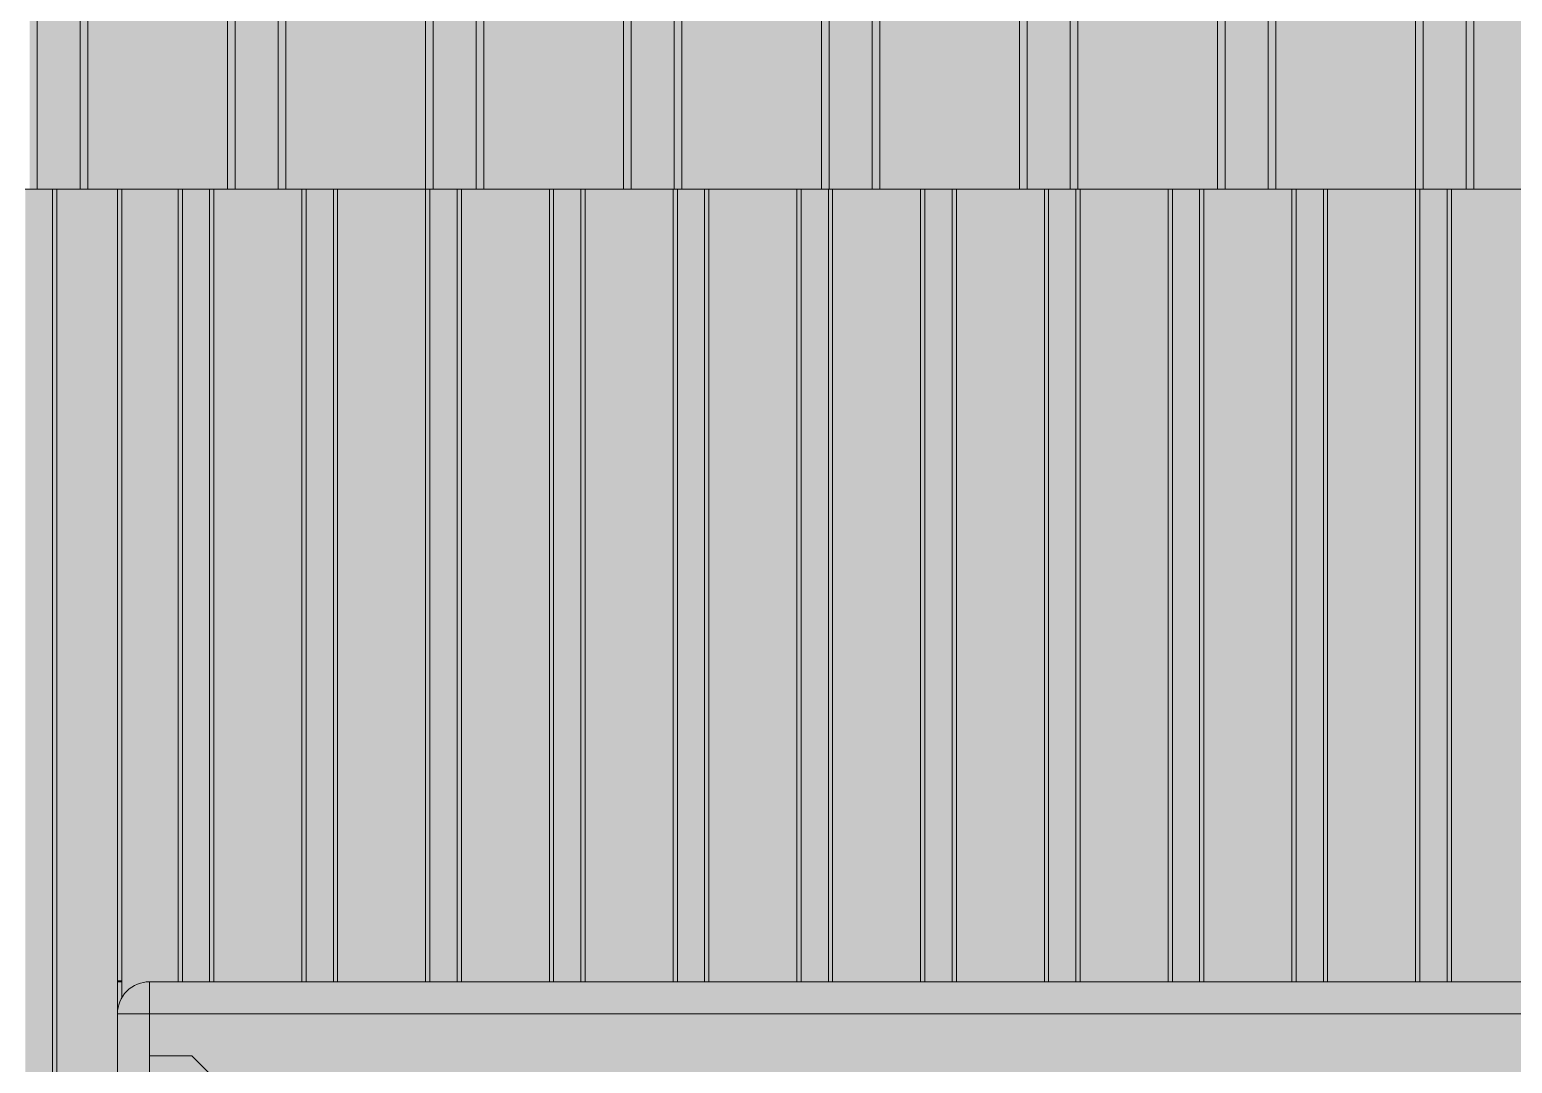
# Model space of a CAD drawing. Header units: millimetres. Extents: x 365175 to 2667127, y -330297 to -162108.
# Drawn here: x 1662782 to 1665778, y -323862 to -321775 of the extents above; entities that cross this region are included whole.
import ezdxf

# ---------------------------------------------------------------- set-up
doc = ezdxf.new("R2010")
doc.units = ezdxf.units.MM
doc.header["$MEASUREMENT"] = 0

# ---------------------------------------------------------------- blocks, each defined once
blk = doc.blocks.new('Élément de coupe_2_1', base_point=(1275690.6, -327096.8))
at = {"linetype": 'Continuous', "lineweight": 0, "true_color": 0x000000}
for points in [[(1662968.4, -322096.8), (1662959.6, -322096.8), (1662959.6, -323694.8), (1662968.4, -323694.8)], [(1662968.4, -322096.8), (1662959.6, -322096.8), (1662959.6, -322211.4), (1662968.4, -322211.4)], [(1662959.6, -322213.1), (1662959.6, -323694.8), (1662968.4, -323694.8), (1662968.4, -322213.1)]]:
    blk.add_hatch(color=18, dxfattribs=at).paths.add_polyline_path(points)
blk = doc.blocks.new('Élément de coupe_17_1', base_point=(1275690.6, -327096.8))
at = {"linetype": 'Continuous', "lineweight": 0, "true_color": 0x000000}
for points in [[(1662959.6, -323694.8), (1662959.6, -323696.8), (1662968.4, -323696.8), (1662968.4, -323694.8)], [(1662959.6, -323694.8), (1662959.6, -323696.8), (1662968.4, -323696.8), (1662968.4, -323694.8)], [(1662959.6, -323761.8), (1662959.8, -323761), (1662959.6, -323760.8), (1662960, -323755.1), (1662960.4, -323752.2), (1662959.6, -323696.8)], [(1662959.6, -323761.8), (1662959.8, -323761), (1662959.6, -323760.8), (1662960, -323755.1), (1662960.4, -323752.2), (1662959.6, -323696.8)], [(1662959.6, -323696.8), (1662960.4, -323752.2), (1662960.9, -323749.2), (1662962.3, -323743.3), (1662964.1, -323738.1), (1662964.2, -323737.9), (1662964.3, -323737.8), (1662964.4, -323737.4), (1662967.1, -323731.6), (1662969.3, -323727.8), (1662968.4, -323727.8), (1662968.4, -323696.8)], [(1662959.6, -323696.8), (1662960.4, -323752.2), (1662960.9, -323749.2), (1662962.3, -323743.3), (1662964.1, -323738.1), (1662964.2, -323737.9), (1662964.3, -323737.8), (1662964.4, -323737.4), (1662967.1, -323731.6), (1662969.3, -323727.8), (1662968.4, -323727.8), (1662968.4, -323696.8)], [(1662974.2, -323720.7), (1663024.6, -323761.8), (1662978.7, -323715.9)], [(1662983.5, -323711.5), (1662978.7, -323715.9), (1663024.6, -323761.8)], [(1662983.5, -323711.5), (1663024.6, -323761.8), (1662988.8, -323707.6)], [(1662994.4, -323704.3), (1662988.8, -323707.6), (1663024.6, -323761.8)], [(1662994.4, -323704.3), (1663024.6, -323761.8), (1663000.2, -323701.6)], [(1663006.1, -323699.5), (1663000.2, -323701.6), (1663024.6, -323761.8)], [(1663000.6, -323701.5), (1663000.7, -323701.4), (1663000.7, -323701.4)], [(1663000.9, -323701.3), (1663000.7, -323701.4), (1663000.7, -323701.4)], [(1663012, -323698.1), (1663006.1, -323699.5), (1663024.6, -323761.8)], [(1663017.9, -323697.2), (1663012, -323698.1), (1663024.6, -323697.8)], [(1663012, -323698.1), (1663024.6, -323761.8), (1663024.6, -323697.8)], [(1663017.9, -323697.2), (1663024.6, -323697.8), (1663023.6, -323696.8)], [(1663024.6, -323696.8), (1663023.7, -323697), (1663024.5, -323697.7)], [(1663024.5, -323697.7), (1663024.6, -323697.8), (1663024.6, -323696.8)], [(1666294.6, -323696.8), (1663024.6, -323761.8), (1666294.6, -323761.8)], [(1663024.6, -323761.8), (1666294.6, -323696.8), (1663024.6, -323696.8)], [(1663024.6, -323761.8), (1662962.3, -323743.3), (1662960.9, -323749.2)], [(1662962.3, -323743.3), (1663024.6, -323761.8), (1662964.4, -323737.4)], [(1662964.2, -323737.9), (1662964.1, -323738.1), (1662964.2, -323737.9)], [(1662964.2, -323737.9), (1662964.1, -323738.1), (1662964.2, -323737.9)], [(1662964.2, -323737.9), (1662964.2, -323737.9), (1662964.3, -323737.8)], [(1662964.2, -323737.9), (1662964.2, -323737.9), (1662964.3, -323737.8)], [(1663024.6, -323761.8), (1662967.1, -323731.6), (1662964.4, -323737.4)], [(1663024.6, -323761.8), (1662970.4, -323726), (1662967.1, -323731.6)], [(1663024.6, -323761.8), (1662974.2, -323720.7), (1662970.4, -323726)], [(1662960, -323755.1), (1662959.6, -323760.8), (1662960.6, -323761.8)], [(1662959.8, -323761), (1662959.6, -323761.8), (1662960.6, -323761.8)], [(1662959.8, -323761), (1662959.6, -323761.8), (1662960.6, -323761.8)], [(1663024.6, -323761.8), (1662959.6, -327096.8), (1663024.6, -327096.8)], [(1662959.6, -327096.8), (1663024.6, -323761.8), (1662959.6, -323761.8)], [(1662960, -323755.1), (1662960.6, -323761.8), (1662960.9, -323749.2)], [(1663024.6, -323761.8), (1662960.9, -323749.2), (1662960.6, -323761.8)], [(1663024.6, -323761.8), (1663024.6, -323846.8), (1663109.6, -323846.8), (1663559.6, -324296.8), (1663559.6, -324530.2), (1666095.1, -323761.8)], [(1663024.6, -323761.8), (1663024.6, -323846.8), (1663109.6, -323846.8), (1663559.6, -324296.8), (1663559.6, -324483.8), (1663712.7, -324483.8), (1666095.1, -323761.8)], [(1663559.6, -324530.2), (1663559.6, -324696.8), (1665759.6, -324696.8), (1665759.6, -324296.8), (1666209.6, -323846.8), (1666294.6, -323846.8), (1666294.6, -323761.8), (1666095.1, -323761.8)], [(1666095.1, -323761.8), (1663712.7, -324483.8), (1665757.5, -324483.8), (1665757.5, -324696.8), (1665759.6, -324696.8), (1665759.6, -324296.8), (1666209.6, -323846.8), (1666294.6, -323846.8), (1666294.6, -323761.8)], [(1663024.6, -323846.8), (1663024.6, -325688.5), (1663109.6, -323846.8)], [(1663024.6, -325688.5), (1663024.6, -327096.8), (1663559.6, -327096.8), (1663109.6, -323846.8)], [(1663024.6, -324480.1), (1663080.4, -324480.1), (1663109.6, -323846.8), (1663024.6, -323846.8)], [(1663080.4, -324480.1), (1663197.3, -324480.1), (1663109.6, -323846.8)], [(1663559.6, -324296.8), (1663109.6, -323846.8), (1663559.6, -327096.8)], [(1663109.6, -323846.8), (1663197.3, -324480.1), (1663559.6, -324480.1), (1663559.6, -324296.8)]]:
    blk.add_hatch(color=18, dxfattribs=at).paths.add_polyline_path(points)
at = {"color": 251, "linetype": 'Continuous', "lineweight": 5, "true_color": 0x5f5f5f}
for p, q in [((1662959.6, -323694.8), (1662968.4, -323694.8)), ((1662959.6, -323696.8), (1662968.4, -323696.8)), ((1662978.7, -323715.9), (1662974.2, -323720.7)), ((1662983.5, -323711.5), (1662978.7, -323715.9)), ((1662988.8, -323707.6), (1662983.5, -323711.5)), ((1662994.4, -323704.3), (1662988.8, -323707.6)), ((1663000.2, -323701.6), (1662994.4, -323704.3)), ((1663006.1, -323699.5), (1663000.2, -323701.6)), ((1663000.6, -323701.5), (1663000.7, -323701.4)), ((1663000.7, -323701.4), (1663000.9, -323701.3)), ((1663012, -323698.1), (1663006.1, -323699.5)), ((1663017.9, -323697.2), (1663012, -323698.1)), ((1663023.6, -323696.8), (1663017.9, -323697.2)), ((1663024.6, -323697.8), (1663023.6, -323696.8)), ((1663023.7, -323697), (1663024.6, -323696.8)), ((1663024.6, -323697.8), (1663024.6, -323696.8)), ((1663024.6, -323696.8), (1666294.6, -323696.8)), ((1663024.6, -323761.8), (1663024.6, -323697.8)), ((1662962.3, -323743.3), (1662960.9, -323749.2)), ((1662964.4, -323737.4), (1662962.3, -323743.3)), ((1662964.1, -323738.1), (1662964.2, -323737.9)), ((1662964.2, -323737.9), (1662964.3, -323737.8)), ((1662967.1, -323731.6), (1662964.4, -323737.4)), ((1662970.4, -323726), (1662967.1, -323731.6)), ((1662974.2, -323720.7), (1662970.4, -323726)), ((1662960, -323755.1), (1662959.6, -323760.8)), ((1662959.6, -323760.8), (1662960.6, -323761.8)), ((1662959.6, -323761.8), (1662959.8, -323761)), ((1662959.6, -327096.8), (1662959.6, -323761.8)), ((1662959.6, -323761.8), (1662960.6, -323761.8)), ((1662960.9, -323749.2), (1662960, -323755.1)), ((1662960.6, -323761.8), (1663024.6, -323761.8)), ((1663024.6, -327096.8), (1663024.6, -323761.8)), ((1666294.6, -323761.8), (1663024.6, -323761.8)), ((1663109.6, -323846.8), (1663024.6, -323846.8)), ((1663559.6, -324296.8), (1663109.6, -323846.8))]:
    blk.add_line(p, q, dxfattribs=at)
blk = doc.blocks.new('Élément de coupe_48_1', base_point=(1275690.6, -327096.8))
at = {"linetype": 'Continuous', "lineweight": 0, "true_color": 0x000000}
for points in [[(1662968.4, -322096.8), (1662968.4, -323727.8), (1662969.3, -323727.8), (1662970.4, -323726), (1662974.2, -323720.7), (1662978.7, -323715.9), (1662983.5, -323711.5), (1662988.8, -323707.6), (1662994.4, -323704.3), (1663000.2, -323701.6), (1663000.6, -323701.5), (1663000.7, -323701.4), (1663000.9, -323701.3), (1663006.1, -323699.5), (1663012, -323698.1), (1663017.9, -323697.2), (1663023.6, -323696.8), (1663023.7, -323697), (1663024.6, -323696.8), (1663082.2, -323696.8), (1663082.2, -322096.8)], [(1663082.2, -322096.8), (1662968.4, -322306.1), (1662968.4, -323727.8), (1662969.3, -323727.8), (1662970.4, -323726), (1662974.2, -323720.7), (1662978.7, -323715.9), (1662983.5, -323711.5), (1662988.8, -323707.6), (1662994.4, -323704.3), (1663000.2, -323701.6), (1663000.6, -323701.5), (1663000.7, -323701.4), (1663000.9, -323701.3), (1663006.1, -323699.5), (1663012, -323698.1), (1663017.9, -323697.2), (1663023.6, -323696.8), (1663023.7, -323697), (1663024.6, -323696.8), (1663082.2, -323696.8)], [(1663082.2, -322096.8), (1663082.2, -323696.8), (1663090.9, -323696.8), (1663090.9, -322096.8)], [(1663082.2, -322096.8), (1663082.2, -323696.8), (1663090.9, -323696.8), (1663090.9, -322096.8)], [(1663090.9, -322096.8), (1663090.9, -323696.8), (1663145.9, -323696.8), (1663145.9, -322096.8)], [(1663145.9, -322096.8), (1663145.9, -323696.8), (1663154.5, -323696.8), (1663154.5, -322096.8)], [(1663154.5, -322096.8), (1663154.5, -323696.8), (1663332.2, -323696.8), (1663332.2, -322096.8)], [(1663332.2, -322096.8), (1663172.8, -322389.8), (1663172.8, -323696.8), (1663332.2, -323696.8)], [(1663186.2, -322117), (1663272.7, -322117), (1663293.4, -322096.8), (1663186.2, -322096.8)], [(1663332.2, -322096.8), (1663332.2, -323696.8), (1663340.9, -323696.8), (1663340.9, -322096.8)], [(1663332.2, -322096.8), (1663332.2, -323696.8), (1663340.9, -323696.8), (1663340.9, -322096.8)], [(1663340.9, -322096.8), (1663340.9, -323696.8), (1663395.9, -323696.8), (1663395.9, -322096.8)], [(1663395.9, -322096.8), (1663395.9, -323696.8), (1663404.5, -323696.8), (1663404.5, -322096.8)], [(1663404.5, -322096.8), (1663404.5, -323696.8), (1663582.2, -323696.8), (1663582.2, -322096.8)], [(1663422.8, -322389.8), (1663422.8, -323696.8), (1663582.2, -323696.8), (1663582.2, -322096.8)], [(1663582.2, -322096.8), (1663582.2, -323696.8), (1663590.9, -323696.8), (1663590.9, -322096.8)], [(1663582.2, -322096.8), (1663582.2, -323696.8), (1663590.9, -323696.8), (1663590.9, -322096.8)], [(1663590.9, -322096.8), (1663590.9, -323696.8), (1663645.9, -323696.8), (1663645.9, -322096.8)], [(1663645.9, -322096.8), (1663645.9, -323696.8), (1663654.5, -323696.8), (1663654.5, -322096.8)], [(1663653.9, -322096.8), (1663654.5, -322117), (1663654.5, -322096.8)], [(1663654.5, -322096.8), (1663654.5, -323696.8), (1663832.2, -323696.8), (1663832.2, -322096.8)], [(1663654.5, -322117), (1663672.7, -322117), (1663693.4, -322096.8), (1663654.5, -322096.8)], [(1663672.8, -323696.8), (1663832.2, -323696.8), (1663832.2, -322096.8), (1663672.8, -322389.8)], [(1663832.2, -322096.8), (1663832.2, -323696.8), (1663840.9, -323696.8), (1663840.9, -322096.8)], [(1663832.2, -322096.8), (1663832.2, -323696.8), (1663840.9, -323696.8), (1663840.9, -322096.8)], [(1663840.9, -322096.8), (1663840.9, -323696.8), (1663895.9, -323696.8), (1663895.9, -322096.8)], [(1663895.9, -322096.8), (1663895.9, -323696.8), (1663904.5, -323696.8), (1663904.5, -322096.8)], [(1663904.5, -322096.8), (1663904.5, -323696.8), (1664082.2, -323696.8), (1664082.2, -322096.8)], [(1663922.8, -322389.8), (1663922.8, -323696.8), (1664082.2, -323696.8), (1664082.2, -322096.8), (1663986.2, -322096.8), (1663986.2, -322117), (1664071.2, -322117)], [(1664082.2, -322096.8), (1664082.2, -323696.8), (1664090.9, -323696.8), (1664090.9, -322096.8)], [(1664082.2, -322096.8), (1664082.2, -323696.8), (1664090.9, -323696.8), (1664090.9, -322096.8)], [(1664090.9, -322096.8), (1664090.9, -323696.8), (1664145.9, -323696.8), (1664145.9, -322096.8)], [(1664145.9, -322096.8), (1664145.9, -323696.8), (1664154.5, -323696.8), (1664154.5, -322096.8)], [(1664154.5, -322096.8), (1664154.5, -323696.8), (1664332.2, -323696.8), (1664332.2, -322096.8)], [(1664172.8, -322389.8), (1664172.8, -323696.8), (1664332.2, -323696.8), (1664332.2, -322096.8)], [(1664332.2, -322096.8), (1664332.2, -323696.8), (1664340.9, -323696.8), (1664340.9, -322096.8)], [(1664332.2, -322096.8), (1664332.2, -323696.8), (1664340.9, -323696.8), (1664340.9, -322096.8)], [(1664340.9, -322096.8), (1664340.9, -323696.8), (1664395.9, -323696.8), (1664395.9, -322096.8)], [(1664395.9, -322096.8), (1664395.9, -323696.8), (1664404.5, -323696.8), (1664404.5, -322096.8)], [(1664404.5, -322096.8), (1664403.9, -322096.8), (1664404.5, -322117)], [(1664404.5, -322096.8), (1664404.5, -323696.8), (1664582.2, -323696.8), (1664582.2, -322096.8)], [(1664404.5, -322096.8), (1664404.5, -322117), (1664472.7, -322117), (1664493.4, -322096.8)], [(1664422.8, -323696.8), (1664582.2, -323696.8), (1664582.2, -322096.8), (1664422.8, -322389.8)], [(1664582.2, -322096.8), (1664582.2, -323696.8), (1664590.9, -323696.8), (1664590.9, -322096.8)], [(1664582.2, -322096.8), (1664582.2, -323696.8), (1664590.9, -323696.8), (1664590.9, -322096.8)], [(1664590.9, -322096.8), (1664590.9, -323696.8), (1664645.9, -323696.8), (1664645.9, -322096.8)], [(1664645.9, -322096.8), (1664645.9, -323696.8), (1664654.5, -323696.8), (1664654.5, -322096.8)], [(1664654.5, -323696.8), (1664832.2, -323696.8), (1664832.2, -322096.8), (1664654.5, -322096.8)], [(1664672.8, -322389.8), (1664672.8, -323696.8), (1664832.2, -323696.8), (1664832.2, -322096.8), (1664786.2, -322096.8), (1664786.2, -322117), (1664821.2, -322117)], [(1664832.2, -322096.8), (1664832.2, -323696.8), (1664840.9, -323696.8), (1664840.9, -322096.8)], [(1664832.2, -322096.8), (1664832.2, -323696.8), (1664840.9, -323696.8), (1664840.9, -322096.8)], [(1664840.9, -322096.8), (1664840.9, -323696.8), (1664895.9, -323696.8), (1664895.9, -322096.8)], [(1664904.5, -322096.8), (1664895.9, -322096.8), (1664895.9, -323696.8), (1664904.5, -323696.8)], [(1665082.2, -322096.8), (1664904.5, -322096.8), (1664904.5, -323696.8), (1665082.2, -323696.8)], [(1664922.8, -322389.8), (1664922.8, -323696.8), (1665082.2, -323696.8), (1665082.2, -322096.8)], [(1665090.9, -322096.8), (1665082.2, -322096.8), (1665082.2, -323696.8), (1665090.9, -323696.8)], [(1665090.9, -322096.8), (1665082.2, -322096.8), (1665082.2, -323696.8), (1665090.9, -323696.8)], [(1665145.9, -322096.8), (1665090.9, -322096.8), (1665090.9, -323696.8), (1665145.9, -323696.8)], [(1665154.5, -322096.8), (1665145.9, -322096.8), (1665145.9, -323696.8), (1665154.5, -323696.8)], [(1665332.2, -322096.8), (1665154.5, -322096.8), (1665154.5, -323696.8), (1665332.2, -323696.8)], [(1665172.8, -322389.8), (1665172.8, -323696.8), (1665332.2, -323696.8), (1665332.2, -322096.8)], [(1665186.2, -322096.8), (1665186.2, -322117), (1665272.7, -322117), (1665293.4, -322096.8)], [(1665340.9, -322096.8), (1665332.2, -322096.8), (1665332.2, -323696.8), (1665340.9, -323696.8)], [(1665340.9, -322096.8), (1665332.2, -322096.8), (1665332.2, -323696.8), (1665340.9, -323696.8)], [(1665395.9, -322096.8), (1665340.9, -322096.8), (1665340.9, -323696.8), (1665395.9, -323696.8)], [(1665404.5, -322096.8), (1665395.9, -322096.8), (1665395.9, -323696.8), (1665404.5, -323696.8)], [(1665582.2, -322096.8), (1665404.5, -322096.8), (1665404.5, -323696.8), (1665582.2, -323696.8)], [(1665422.8, -322389.8), (1665422.8, -323696.8), (1665582.2, -323696.8), (1665582.2, -322096.8)], [(1665590.9, -322096.8), (1665582.2, -322096.8), (1665582.2, -323696.8), (1665590.9, -323696.8)], [(1665590.9, -322096.8), (1665582.2, -322096.8), (1665582.2, -323696.8), (1665590.9, -323696.8)], [(1665645.9, -322096.8), (1665590.9, -322096.8), (1665590.9, -323696.8), (1665645.9, -323696.8)], [(1665654.5, -322096.8), (1665645.9, -322096.8), (1665645.9, -323696.8), (1665654.5, -323696.8)], [(1665654.5, -322096.8), (1665653.9, -322096.8), (1665654.5, -322117)], [(1665832.2, -322096.8), (1665654.5, -322096.8), (1665654.5, -323696.8), (1665832.2, -323696.8)], [(1665654.5, -322117), (1665672.7, -322117), (1665693.4, -322096.8), (1665654.5, -322096.8)], [(1665672.8, -323696.8), (1665832.2, -323696.8), (1665832.2, -322096.8), (1665672.8, -322389.8)]]:
    blk.add_hatch(color=18, dxfattribs=at).paths.add_polyline_path(points)
at = {"color": 7, "linetype": 'Continuous', "lineweight": 5}
for p, q in [((1662968.4, -323727.8), (1662968.4, -322096.8)), ((1662968.4, -322096.8), (1663082.2, -322096.8)), ((1663082.2, -323696.8), (1663082.2, -322096.8)), ((1663082.2, -322096.8), (1663090.9, -322096.8)), ((1663090.9, -323696.8), (1663090.9, -322096.8)), ((1663090.9, -322096.8), (1663145.9, -322096.8)), ((1663145.9, -323696.8), (1663145.9, -322096.8)), ((1663145.9, -322096.8), (1663154.5, -322096.8)), ((1663154.5, -323696.8), (1663154.5, -322096.8)), ((1663154.5, -322096.8), (1663188.6, -322096.8)), ((1663293.4, -322096.8), (1663332.2, -322096.8)), ((1663332.2, -323696.8), (1663332.2, -322096.8)), ((1663332.2, -322096.8), (1663340.9, -322096.8)), ((1663340.9, -323696.8), (1663340.9, -322096.8)), ((1663340.9, -322096.8), (1663395.9, -322096.8)), ((1663395.9, -323696.8), (1663395.9, -322096.8)), ((1663395.9, -322096.8), (1663404.5, -322096.8)), ((1663404.5, -323696.8), (1663404.5, -322096.8)), ((1663404.5, -322096.8), (1663582.2, -322096.8)), ((1663582.2, -323696.8), (1663582.2, -322096.8)), ((1663582.2, -322096.8), (1663590.9, -322096.8)), ((1663590.9, -323696.8), (1663590.9, -322096.8)), ((1663590.9, -322096.8), (1663645.9, -322096.8)), ((1663645.9, -323696.8), (1663645.9, -322096.8)), ((1663645.9, -322096.8), (1663653.9, -322096.8)), ((1663654.5, -323696.8), (1663654.5, -322096.8)), ((1663693.4, -322096.8), (1663832.2, -322096.8)), ((1663832.2, -323696.8), (1663832.2, -322096.8)), ((1663832.2, -322096.8), (1663840.9, -322096.8)), ((1663840.9, -323696.8), (1663840.9, -322096.8)), ((1663840.9, -322096.8), (1663895.9, -322096.8)), ((1663895.9, -323696.8), (1663895.9, -322096.8)), ((1663895.9, -322096.8), (1663904.5, -322096.8)), ((1663904.5, -323696.8), (1663904.5, -322096.8)), ((1663904.5, -322096.8), (1663988.6, -322096.8)), ((1664082.2, -323696.8), (1664082.2, -322096.8)), ((1664082.8, -322096.8), (1664090.9, -322096.8)), ((1664090.9, -323696.8), (1664090.9, -322096.8)), ((1664090.9, -322096.8), (1664145.9, -322096.8)), ((1664145.9, -323696.8), (1664145.9, -322096.8)), ((1664145.9, -322096.8), (1664154.5, -322096.8)), ((1664154.5, -323696.8), (1664154.5, -322096.8)), ((1664154.5, -322096.8), (1664332.2, -322096.8)), ((1664332.2, -323696.8), (1664332.2, -322096.8)), ((1664332.2, -322096.8), (1664340.9, -322096.8)), ((1664340.9, -323696.8), (1664340.9, -322096.8)), ((1664340.9, -322096.8), (1664395.9, -322096.8)), ((1664395.9, -323696.8), (1664395.9, -322096.8)), ((1664395.9, -322096.8), (1664403.9, -322096.8)), ((1664404.5, -323696.8), (1664404.5, -322096.8)), ((1664493.4, -322096.8), (1664582.2, -322096.8)), ((1664582.2, -323696.8), (1664582.2, -322096.8)), ((1664582.2, -322096.8), (1664590.9, -322096.8)), ((1664590.9, -323696.8), (1664590.9, -322096.8)), ((1664590.9, -322096.8), (1664645.9, -322096.8)), ((1664645.9, -323696.8), (1664645.9, -322096.8)), ((1664645.9, -322096.8), (1664654.5, -322096.8)), ((1664654.5, -323696.8), (1664654.5, -322096.8)), ((1664654.5, -322096.8), (1664788.6, -322096.8)), ((1664832.2, -323696.8), (1664832.2, -322096.8)), ((1664832.8, -322096.8), (1664840.9, -322096.8)), ((1664840.9, -323696.8), (1664840.9, -322096.8)), ((1664840.9, -322096.8), (1664895.9, -322096.8)), ((1664895.9, -323696.8), (1664895.9, -322096.8)), ((1664895.9, -322096.8), (1664904.5, -322096.8)), ((1664904.5, -323696.8), (1664904.5, -322096.8)), ((1664904.5, -322096.8), (1665082.2, -322096.8)), ((1665082.2, -323696.8), (1665082.2, -322096.8)), ((1665082.2, -322096.8), (1665090.9, -322096.8)), ((1665090.9, -323696.8), (1665090.9, -322096.8)), ((1665090.9, -322096.8), (1665145.9, -322096.8)), ((1665145.9, -323696.8), (1665145.9, -322096.8)), ((1665145.9, -322096.8), (1665154.5, -322096.8)), ((1665154.5, -323696.8), (1665154.5, -322096.8)), ((1665154.5, -322096.8), (1665188.6, -322096.8)), ((1665293.4, -322096.8), (1665332.2, -322096.8)), ((1665332.2, -323696.8), (1665332.2, -322096.8)), ((1665332.2, -322096.8), (1665340.9, -322096.8)), ((1665340.9, -323696.8), (1665340.9, -322096.8)), ((1665340.9, -322096.8), (1665395.9, -322096.8)), ((1665395.9, -323696.8), (1665395.9, -322096.8)), ((1665395.9, -322096.8), (1665404.5, -322096.8)), ((1665404.5, -323696.8), (1665404.5, -322096.8)), ((1665404.5, -322096.8), (1665582.2, -322096.8)), ((1665582.2, -323696.8), (1665582.2, -322096.8)), ((1665582.2, -322096.8), (1665590.9, -322096.8)), ((1665590.9, -323696.8), (1665590.9, -322096.8)), ((1665590.9, -322096.8), (1665645.9, -322096.8)), ((1665645.9, -323696.8), (1665645.9, -322096.8)), ((1665645.9, -322096.8), (1665653.9, -322096.8)), ((1665654.5, -323696.8), (1665654.5, -322096.8)), ((1665693.4, -322096.8), (1665832.2, -322096.8)), ((1662969.3, -323727.8), (1662968.4, -323727.8))]:
    blk.add_line(p, q, dxfattribs=at)
blk = doc.blocks.new('Élément de coupe_58_1', base_point=(1275690.6, -327096.8))
at = {"linetype": 'Continuous', "lineweight": 0, "true_color": 0x000000}
for points in [[(1662928.9, -320635.8), (1662899.7, -320424.8), (1662899.7, -322096.8), (1663182.3, -322096.8), (1663182.3, -320257.8), (1663181.8, -320256.1), (1663170.5, -320230.3), (1663159.8, -320214.5), (1663149, -320204.3), (1663138.4, -320200.8), (1663122.7, -320199.7), (1663068, -320199.7), (1663068, -320635.8), (1663020.9, -320635.8), (1663020.9, -319653.8), (1663178.9, -319653.8), (1663182.3, -319654.2), (1663182.3, -318977.5), (1662899.7, -318977.5), (1662899.7, -320076), (1662982.7, -320635.8)], [(1663299.7, -320012.1), (1663299.7, -320484.4), (1663334.6, -320635.8), (1663299.7, -320635.8), (1663299.7, -322096.8), (1663582.3, -322096.8), (1663582.3, -320633.6), (1663565.3, -320645.5), (1663535.1, -320652.2), (1663510.6, -320648.1), (1663487.4, -320635.5), (1663465.6, -320614.6), (1663445.1, -320585.3), (1663426.5, -320548.8), (1663410.3, -320506.1), (1663396.4, -320457.4), (1663385, -320402.5), (1663376.1, -320343.8), (1663369.7, -320283.4), (1663365.9, -320221.3), (1663364.6, -320157.5), (1663366.5, -320064), (1663372.2, -319979), (1663381.8, -319902.5), (1663395.1, -319834.5), (1663412.3, -319774.9), (1663437.8, -319714.5), (1663466.9, -319671.3), (1663499.4, -319645.3), (1663535.3, -319636.7), (1663559.4, -319640.8), (1663582.3, -319652.9), (1663582.3, -319653), (1663582.3, -318977.5), (1663299.7, -318977.5), (1663299.7, -319824.3), (1663304.2, -319869.2), (1663305.8, -319921.6), (1663303.1, -319987.6)], [(1663699.7, -320291.5), (1663699.7, -322096.8), (1663982.3, -322096.8), (1663982.3, -320620.1), (1663972.8, -320631.2), (1663948.1, -320647), (1663921.4, -320652.2), (1663893.9, -320648.2), (1663869.1, -320636.1), (1663847.1, -320615.9), (1663827.7, -320587.6), (1663805.5, -320538.1), (1663787.2, -320475.7), (1663772.7, -320400.4), (1663764.5, -320337.9), (1663758.6, -320273.3), (1663755.1, -320206.3), (1663753.9, -320137.1), (1663755.2, -320062.9), (1663759.2, -319993.5), (1663765.8, -319929), (1663775.2, -319869.5), (1663791.3, -319799.4), (1663811.5, -319741.6), (1663835.7, -319696), (1663862.8, -319663), (1663891.6, -319643.3), (1663922.2, -319636.7), (1663947.8, -319641.4), (1663971.4, -319655.5), (1663982.3, -319667.4), (1663982.3, -318977.5), (1663699.7, -318977.5), (1663699.7, -319999.9), (1663700.4, -320006.6), (1663704.3, -320074.4), (1663705.6, -320146.1), (1663704.2, -320218.8), (1663700.1, -320287.6)], [(1664006.9, -319887.8), (1663997.7, -319848.2), (1663997.7, -320439.1), (1664001, -320429.4), (1664013.4, -320367.1), (1664021.9, -320291.2), (1664068.9, -320324.1), (1664060, -320399.3), (1664048.2, -320465.1), (1664033.4, -320521.4), (1664015.6, -320568.2), (1663997.7, -320600.4), (1663997.7, -322096.8), (1664084.2, -322096.8), (1664084.2, -318977.5), (1663997.7, -318977.5), (1663997.7, -319687.2), (1664012.1, -319711.7), (1664029, -319753), (1664043.1, -319802), (1664054.4, -319858.5), (1664063, -319922.7), (1664016.4, -319952.8)], [(1664084.2, -318977.5), (1664084.2, -322096.8), (1664099.7, -322096.8), (1664099.7, -318977.5)], [(1664099.7, -318977.5), (1664099.7, -322096.8), (1664382.3, -322096.8), (1664382.3, -318977.5)], [(1664378.1, -319011.7), (1664378.1, -322096.8), (1664382.3, -322096.8), (1664382.3, -318977.5)], [(1664382.3, -318977.5), (1664382.3, -322096.8), (1664397.7, -322096.8), (1664397.7, -318977.5)], [(1664382.3, -318977.5), (1664382.3, -322096.8), (1664397.7, -322096.8), (1664397.7, -318977.5)], [(1664397.7, -318977.5), (1664397.7, -322096.8), (1664484.2, -322096.8), (1664484.2, -318977.5)], [(1664484.2, -318977.5), (1664484.2, -322096.8), (1664499.7, -322096.8), (1664499.7, -318977.5)], [(1664499.7, -318977.5), (1664499.7, -322096.8), (1664782.3, -322096.8), (1664782.3, -318977.5)], [(1664782.3, -318977.5), (1664778.1, -319011.7), (1664778.1, -322096.8), (1664782.3, -322096.8)], [(1664782.3, -318977.5), (1664782.3, -322096.8), (1664797.7, -322096.8), (1664797.7, -318977.5)], [(1664782.3, -318977.5), (1664782.3, -322096.8), (1664797.7, -322096.8), (1664797.7, -318977.5)], [(1664797.7, -318977.5), (1664797.7, -322096.8), (1664884.2, -322096.8), (1664884.2, -318977.5)], [(1664884.2, -318977.5), (1664884.2, -322096.8), (1664899.7, -322096.8), (1664899.7, -318977.5)], [(1664899.7, -318977.5), (1664899.7, -322096.8), (1665182.3, -322096.8), (1665182.3, -318977.5)], [(1665182.3, -318977.5), (1665178.1, -319011.7), (1665178.1, -322096.8), (1665182.3, -322096.8)], [(1665182.3, -318977.5), (1665182.3, -322096.8), (1665197.7, -322096.8), (1665197.7, -318977.5)], [(1665182.3, -318977.5), (1665182.3, -322096.8), (1665197.7, -322096.8), (1665197.7, -318977.5)], [(1665197.7, -318977.5), (1665197.7, -322096.8), (1665284.2, -322096.8), (1665284.2, -318977.5)], [(1665299.7, -318977.5), (1665284.2, -318977.5), (1665284.2, -322096.8), (1665299.7, -322096.8)], [(1665299.7, -322096.8), (1665582.3, -322096.8), (1665582.3, -318977.5), (1665299.7, -318977.5)], [(1665582.3, -318977.5), (1665578.1, -319011.7), (1665578.1, -322096.8), (1665582.3, -322096.8)], [(1665597.7, -318977.5), (1665582.3, -318977.5), (1665582.3, -322096.8), (1665597.7, -322096.8)], [(1665597.7, -318977.5), (1665582.3, -318977.5), (1665582.3, -322096.8), (1665597.7, -322096.8)], [(1665597.7, -322096.8), (1665684.2, -322096.8), (1665684.2, -318977.5), (1665597.7, -318977.5)], [(1665699.7, -318977.5), (1665684.2, -318977.5), (1665684.2, -322096.8), (1665699.7, -322096.8)], [(1665982.3, -318977.5), (1665699.7, -318977.5), (1665699.7, -322096.8), (1665982.3, -322096.8)], [(1663299.7, -320347.1), (1663302.9, -320399.8), (1663309.3, -320460.2), (1663318.3, -320519), (1663329.7, -320573.8), (1663343.5, -320622.6), (1663359.7, -320665.2), (1663378.3, -320701.7), (1663398.8, -320731), (1663420.6, -320751.9), (1663443.8, -320764.5), (1663468.3, -320768.7), (1663498.6, -320761.9), (1663527.4, -320741.7), (1663554.9, -320708.1), (1663578.1, -320667.5), (1663578.1, -322096.8), (1663582.3, -322096.8), (1663582.3, -320633.6), (1663565.3, -320645.5), (1663535.1, -320652.2), (1663510.6, -320648.1), (1663487.4, -320635.5), (1663465.6, -320614.6), (1663445.1, -320585.3), (1663426.5, -320548.8), (1663410.3, -320506.1), (1663396.4, -320457.4), (1663385, -320402.5), (1663376.1, -320343.8), (1663369.7, -320283.4), (1663365.9, -320221.3), (1663364.6, -320157.5), (1663366.5, -320064), (1663372.2, -319979), (1663381.8, -319902.5), (1663395.1, -319834.5), (1663412.3, -319774.9), (1663432.2, -319727.8), (1663418.5, -319748.1), (1663371.1, -319830.9), (1663345.5, -319891.4), (1663328.3, -319950.9), (1663315, -320018.9), (1663305.5, -320095.4), (1663299.7, -320180.5), (1663299.7, -320183)], [(1663699.7, -320291.5), (1663699.7, -320469.4), (1663705.9, -320516.8), (1663720.4, -320592.1), (1663738.7, -320654.5), (1663760.9, -320704), (1663780.3, -320732.3), (1663802.4, -320752.5), (1663827.1, -320764.6), (1663854.6, -320768.7), (1663881.4, -320763.4), (1663906, -320747.7), (1663928.5, -320721.4), (1663975.9, -320638.6), (1663978.1, -320634.6), (1663978.1, -322096.8), (1663982.3, -322096.8), (1663982.3, -320620.1), (1663972.8, -320631.2), (1663948.1, -320647), (1663921.4, -320652.2), (1663893.9, -320648.2), (1663869.1, -320636.1), (1663847.1, -320615.9), (1663827.7, -320587.6), (1663805.5, -320538.1), (1663787.2, -320475.7), (1663772.7, -320400.4), (1663764.5, -320337.9), (1663758.6, -320273.3), (1663755.1, -320206.3), (1663753.9, -320137.1), (1663755.2, -320062.9), (1663759.2, -319993.5), (1663765.8, -319929), (1663775.2, -319869.5), (1663791.3, -319799.4), (1663811.5, -319741.6), (1663820.5, -319724.6), (1663816.4, -319729.7), (1663768.9, -319812.4), (1663744.7, -319858), (1663724.6, -319915.9), (1663708.4, -319985.9), (1663701.6, -320029), (1663704.3, -320074.4), (1663705.6, -320146.1), (1663704.2, -320218.8), (1663700.1, -320287.6)], [(1663068, -320317), (1663071.6, -320317.3), (1663082.2, -320320.8), (1663093, -320330.9), (1663103.7, -320346.8), (1663115, -320372.5), (1663127.7, -320412.4), (1663137.4, -320448.3), (1663148.7, -320493.4), (1663161.7, -320547.8), (1663178.1, -320619), (1663178.1, -322096.8), (1663182.3, -322096.8), (1663182.3, -320257.8), (1663181.8, -320256.1), (1663170.5, -320230.3), (1663159.8, -320214.5), (1663149, -320204.3), (1663138.4, -320200.8), (1663122.7, -320199.7), (1663068, -320199.7)], [(1663182.3, -320257.8), (1663182.3, -322096.8), (1663197.7, -322096.8), (1663197.7, -320308.1), (1663194.4, -320295.9)], [(1663182.3, -320257.8), (1663182.3, -322096.8), (1663197.7, -322096.8), (1663197.7, -320308.1), (1663194.4, -320295.9)], [(1663684.2, -320409.6), (1663684.2, -322096.8), (1663699.7, -322096.8), (1663699.7, -320291.5), (1663693.2, -320352.4)], [(1663197.7, -320308.1), (1663197.7, -322096.8), (1663284.2, -322096.8), (1663284.2, -320635.8), (1663275.7, -320635.8), (1663228.5, -320431.3), (1663215.5, -320377), (1663204.2, -320331.8)], [(1662782.3, -322096.8), (1662797.7, -322096.8), (1662797.7, -320338.2), (1662782.3, -320338.2)], [(1662782.3, -322096.8), (1662797.7, -322096.8), (1662797.7, -320338.2), (1662782.3, -320338.2)], [(1662797.7, -320338.2), (1662797.7, -322096.8), (1662884.2, -322096.8), (1662884.2, -320338.2)], [(1662884.2, -320338.2), (1662884.2, -322096.8), (1662899.7, -322096.8), (1662899.7, -320424.8), (1662887.7, -320338.2)], [(1663597.7, -320621), (1663597.7, -322096.8), (1663684.2, -322096.8), (1663684.2, -320409.6), (1663683.7, -320413.3), (1663671.6, -320468.6), (1663657.2, -320516.8), (1663640.6, -320557.8), (1663621.7, -320591.7)], [(1663982.3, -320620.1), (1663982.3, -322096.8), (1663997.7, -322096.8), (1663997.7, -320600.4), (1663995.2, -320605)], [(1663982.3, -320620.1), (1663982.3, -322096.8), (1663997.7, -322096.8), (1663997.7, -320600.4), (1663995.2, -320605)], [(1663582.3, -320633.6), (1663582.3, -322096.8), (1663597.7, -322096.8), (1663597.7, -320621), (1663594.2, -320625.3)], [(1663582.3, -320633.6), (1663582.3, -322096.8), (1663597.7, -322096.8), (1663597.7, -320621), (1663594.2, -320625.3)], [(1663284.2, -320635.8), (1663284.2, -322096.8), (1663299.7, -322096.8), (1663299.7, -320635.8)]]:
    blk.add_hatch(color=18, dxfattribs=at).paths.add_polyline_path(points)
at = {"color": 7, "linetype": 'Continuous', "lineweight": 5}
for p, q in [((1664084.2, -322096.8), (1664084.2, -318977.5)), ((1664099.7, -322096.8), (1664099.7, -318977.5)), ((1664382.3, -322096.8), (1664382.3, -318977.5)), ((1664397.7, -322096.8), (1664397.7, -318977.5)), ((1664484.2, -322096.8), (1664484.2, -318977.5)), ((1664499.7, -322096.8), (1664499.7, -318977.5)), ((1664782.3, -322096.8), (1664782.3, -318977.5)), ((1664797.7, -322096.8), (1664797.7, -318977.5)), ((1664884.2, -322096.8), (1664884.2, -318977.5)), ((1664899.7, -322096.8), (1664899.7, -318977.5)), ((1665182.3, -322096.8), (1665182.3, -318977.5)), ((1665197.7, -322096.8), (1665197.7, -318977.5)), ((1665284.2, -322096.8), (1665284.2, -318977.5)), ((1665299.7, -322096.8), (1665299.7, -318977.5)), ((1665582.3, -322096.8), (1665582.3, -318977.5)), ((1665597.7, -322096.8), (1665597.7, -318977.5)), ((1665684.2, -322096.8), (1665684.2, -318977.5)), ((1665699.7, -322096.8), (1665699.7, -318977.5)), ((1663182.3, -322096.8), (1663182.3, -320257.8)), ((1663699.7, -322096.8), (1663699.7, -320291.5)), ((1663197.7, -322096.8), (1663197.7, -320308.1)), ((1662797.7, -322096.8), (1662797.7, -320338.2)), ((1662884.2, -322096.8), (1662884.2, -320338.2)), ((1663684.2, -322096.8), (1663684.2, -320409.6)), ((1662899.7, -322096.8), (1662899.7, -320424.8)), ((1663997.7, -322096.8), (1663997.7, -320600.4)), ((1663597.7, -322096.8), (1663597.7, -320621)), ((1663982.3, -322096.8), (1663982.3, -320620.1)), ((1663284.2, -322096.8), (1663284.2, -320635.8)), ((1663299.7, -322096.8), (1663299.7, -320635.8)), ((1663582.3, -322096.8), (1663582.3, -320633.6)), ((1662836, -322096.8), (1662884.2, -322096.8)), ((1662884.2, -322096.8), (1662899, -322096.8)), ((1662959.6, -322096.8), (1662968.4, -322096.8)), ((1663188.6, -322096.8), (1663197.7, -322096.8)), ((1663197.7, -322096.8), (1663284.2, -322096.8)), ((1663284.2, -322096.8), (1663293.4, -322096.8)), ((1663653.9, -322096.8), (1663684.2, -322096.8)), ((1663684.2, -322096.8), (1663693.4, -322096.8)), ((1663988.6, -322096.8), (1663997.7, -322096.8)), ((1663997.7, -322096.8), (1664082.8, -322096.8)), ((1664403.9, -322096.8), (1664484.2, -322096.8)), ((1664484.2, -322096.8), (1664493.4, -322096.8)), ((1664788.6, -322096.8), (1664797.7, -322096.8)), ((1664797.7, -322096.8), (1664832.8, -322096.8)), ((1665188.6, -322096.8), (1665197.7, -322096.8)), ((1665197.7, -322096.8), (1665284.2, -322096.8)), ((1665284.2, -322096.8), (1665293.4, -322096.8)), ((1665653.9, -322096.8), (1665684.2, -322096.8)), ((1665684.2, -322096.8), (1665693.4, -322096.8))]:
    blk.add_line(p, q, dxfattribs=at)
blk = doc.blocks.new('Élément de coupe_78_1', base_point=(1275690.6, -327096.8))
at = {"linetype": 'Continuous', "lineweight": 0, "true_color": 0x000000}
for points in [[(1662828.3, -327096.8), (1662828.3, -322096.8), (1662773.3, -322096.8), (1662773.3, -327096.8)], [(1662837, -327096.8), (1662837, -322096.8), (1662828.3, -322096.8), (1662828.3, -327096.8)], [(1662837, -322096.8), (1662836, -322096.8), (1662837, -322129.6)], [(1662959.6, -327096.8), (1662959.6, -322096.8), (1662837, -322096.8), (1662837, -327096.8)], [(1662837, -322096.8), (1662837, -322129.6), (1662865.5, -322129.6), (1662899, -322096.8)], [(1662837, -327096.8), (1662959.6, -327096.8), (1662959.6, -322321.5), (1662915.6, -322402.3), (1662915.6, -323830.3), (1662837, -323974.1)]]:
    blk.add_hatch(color=18, dxfattribs=at).paths.add_polyline_path(points)
at = {"color": 7, "linetype": 'Continuous', "lineweight": 5}
for p, q in [((1662773.3, -322096.8), (1662828.3, -322096.8)), ((1662828.3, -327096.8), (1662828.3, -322096.8)), ((1662828.3, -322096.8), (1662836, -322096.8)), ((1662837, -327096.8), (1662837, -322096.8)), ((1662899, -322096.8), (1662959.6, -322096.8)), ((1662959.6, -322096.8), (1662959.6, -323761.8))]:
    blk.add_line(p, q, dxfattribs=at)

msp = doc.modelspace()

# ---------------------------------------------------------------- block references
at = {"lineweight": 0}
for name in ['Élément de coupe_58_1', 'Élément de coupe_78_1', 'Élément de coupe_2_1', 'Élément de coupe_48_1', 'Élément de coupe_17_1']:
    msp.add_blockref(name, (1275690.645, -327096.824), dxfattribs=at)

doc.saveas('drawing.dxf')
